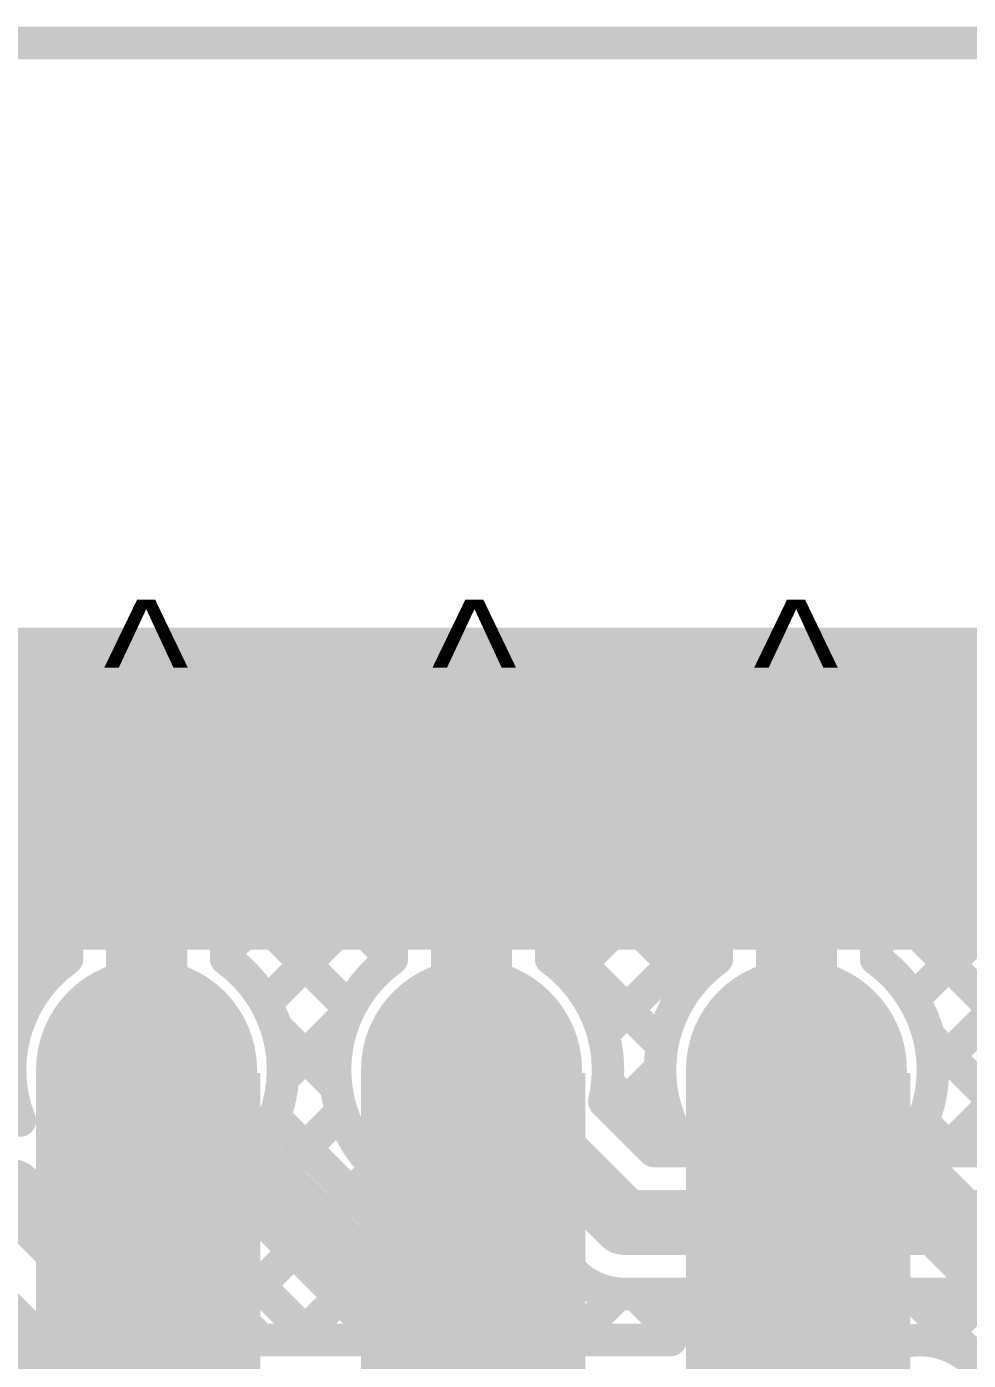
# Model space of a CAD drawing. Header units: millimetres. Extents: x -0.33 to 3.26, y -0.12 to 2.83.
# Drawn here: x 2.4631 to 2.7529, y 2.4006 to 2.811 of the extents above; entities that cross this region are included whole.
import ezdxf

# ---------------------------------------------------------------- set-up
doc = ezdxf.new("R2010")
doc.units = ezdxf.units.MM
doc.header["$MEASUREMENT"] = 0
for name, color, linetype in [('BottomLayer', 5, 'Continuous'), ('BottomOverlay', 54, 'Continuous'), ('BottomPaste', 16, 'Continuous'), ('BottomSolder', 6, 'Continuous'), ('Mechanical1', 6, 'Continuous'), ('MultiLayer', 9, 'Continuous'), ('PadHoleLayer', 156, 'Continuous'), ('TopLayer', 1, 'Continuous'), ('TopOverlay', 2, 'Continuous'), ('TopSolder', 216, 'Continuous')]:
    doc.layers.add(name, color=color, linetype=linetype)
doc.styles.add('Arial', font='', dxfattribs={"height": 0.2})
doc.styles.get('Arial').set_extended_font_data('Arial')

# ---------------------------------------------------------------- blocks, each defined once
blk = doc.blocks.new('R__0402_B_23')
at = {"layer": 'BottomLayer'}
for points in [[(-0.0095, 0.0125), (-0.0095, -0.0125), (-0.0275, -0.0125), (-0.0275, 0.0125)], [(0.0275, 0.0125), (0.0275, -0.0125), (0.0095, -0.0125), (0.0095, 0.0125)]]:
    blk.add_hatch(color=5, dxfattribs=at).paths.add_polyline_path(points)
at = {"layer": 'BottomPaste'}
for points in [[(-0.0095, 0.0125), (-0.0095, -0.0125), (-0.0275, -0.0125), (-0.0275, 0.0125)], [(0.0275, 0.0125), (0.0275, -0.0125), (0.0095, -0.0125), (0.0095, 0.0125)]]:
    blk.add_hatch(color=16, dxfattribs=at).paths.add_polyline_path(points)
at = {"layer": 'BottomSolder'}
for points in [[(-0.0055, 0.0165), (-0.0055, -0.0165), (-0.0315, -0.0165), (-0.0315, 0.0165)], [(0.0315, 0.0165), (0.0315, -0.0165), (0.0055, -0.0165), (0.0055, 0.0165)]]:
    blk.add_hatch(color=6, dxfattribs=at).paths.add_polyline_path(points)
at = {"layer": 'BottomOverlay', "const_width": 0.01}
for points in [[(0.034, 0.019), (-0.034, 0.019)], [(-0.034, -0.019), (-0.034, 0.019)], [(0.034, -0.019), (0.034, 0.019)], [(0.034, -0.019), (-0.034, -0.019)]]:
    blk.add_lwpolyline(points, dxfattribs=at)
at = {"layer": 'BottomOverlay', "const_width": 0.005}
for points in [[(-0.0365, 0.019, 1), (-0.0315, 0.019, 1)], [(-0.0365, 0.019, 1), (-0.0315, 0.019, 1)], [(0.0315, 0.019, 1), (0.0365, 0.019, 1)], [(0.0315, 0.019, 1), (0.0365, 0.019, 1)], [(-0.0365, -0.019, 1), (-0.0315, -0.019, 1)], [(-0.0365, -0.019, 1), (-0.0315, -0.019, 1)], [(0.0315, -0.019, 1), (0.0365, -0.019, 1)], [(0.0315, -0.019, 1), (0.0365, -0.019, 1)]]:
    blk.add_lwpolyline(points, format="xyb", close=True, dxfattribs=at)
blk = doc.blocks.new('R__0402_B_24')
at = {"layer": 'BottomLayer'}
for points in [[(-0.0095, 0.0125), (-0.0095, -0.0125), (-0.0275, -0.0125), (-0.0275, 0.0125)], [(0.0275, 0.0125), (0.0275, -0.0125), (0.0095, -0.0125), (0.0095, 0.0125)]]:
    blk.add_hatch(color=5, dxfattribs=at).paths.add_polyline_path(points)
at = {"layer": 'BottomPaste'}
for points in [[(-0.0095, 0.0125), (-0.0095, -0.0125), (-0.0275, -0.0125), (-0.0275, 0.0125)], [(0.0275, 0.0125), (0.0275, -0.0125), (0.0095, -0.0125), (0.0095, 0.0125)]]:
    blk.add_hatch(color=16, dxfattribs=at).paths.add_polyline_path(points)
at = {"layer": 'BottomSolder'}
for points in [[(-0.0055, 0.0165), (-0.0055, -0.0165), (-0.0315, -0.0165), (-0.0315, 0.0165)], [(0.0315, 0.0165), (0.0315, -0.0165), (0.0055, -0.0165), (0.0055, 0.0165)]]:
    blk.add_hatch(color=6, dxfattribs=at).paths.add_polyline_path(points)
at = {"layer": 'BottomOverlay', "const_width": 0.01}
for points in [[(0.034, 0.019), (-0.034, 0.019)], [(-0.034, -0.019), (-0.034, 0.019)], [(0.034, -0.019), (0.034, 0.019)], [(0.034, -0.019), (-0.034, -0.019)]]:
    blk.add_lwpolyline(points, dxfattribs=at)
at = {"layer": 'BottomOverlay', "const_width": 0.005}
for points in [[(-0.0365, 0.019, 1), (-0.0315, 0.019, 1)], [(-0.0365, 0.019, 1), (-0.0315, 0.019, 1)], [(0.0315, 0.019, 1), (0.0365, 0.019, 1)], [(0.0315, 0.019, 1), (0.0365, 0.019, 1)], [(-0.0365, -0.019, 1), (-0.0315, -0.019, 1)], [(-0.0365, -0.019, 1), (-0.0315, -0.019, 1)], [(0.0315, -0.019, 1), (0.0365, -0.019, 1)], [(0.0315, -0.019, 1), (0.0365, -0.019, 1)]]:
    blk.add_lwpolyline(points, format="xyb", close=True, dxfattribs=at)
blk = doc.blocks.new('R__0402_B_25')
at = {"layer": 'BottomLayer'}
for points in [[(-0.0095, 0.0125), (-0.0095, -0.0125), (-0.0275, -0.0125), (-0.0275, 0.0125)], [(0.0275, 0.0125), (0.0275, -0.0125), (0.0095, -0.0125), (0.0095, 0.0125)]]:
    blk.add_hatch(color=5, dxfattribs=at).paths.add_polyline_path(points)
at = {"layer": 'BottomPaste'}
for points in [[(-0.0095, 0.0125), (-0.0095, -0.0125), (-0.0275, -0.0125), (-0.0275, 0.0125)], [(0.0275, 0.0125), (0.0275, -0.0125), (0.0095, -0.0125), (0.0095, 0.0125)]]:
    blk.add_hatch(color=16, dxfattribs=at).paths.add_polyline_path(points)
at = {"layer": 'BottomSolder'}
for points in [[(-0.0055, 0.0165), (-0.0055, -0.0165), (-0.0315, -0.0165), (-0.0315, 0.0165)], [(0.0315, 0.0165), (0.0315, -0.0165), (0.0055, -0.0165), (0.0055, 0.0165)]]:
    blk.add_hatch(color=6, dxfattribs=at).paths.add_polyline_path(points)
at = {"layer": 'BottomOverlay', "const_width": 0.01}
for points in [[(0.034, 0.019), (-0.034, 0.019)], [(-0.034, -0.019), (-0.034, 0.019)], [(0.034, -0.019), (0.034, 0.019)], [(0.034, -0.019), (-0.034, -0.019)]]:
    blk.add_lwpolyline(points, dxfattribs=at)
at = {"layer": 'BottomOverlay', "const_width": 0.005}
for points in [[(-0.0365, 0.019, 1), (-0.0315, 0.019, 1)], [(-0.0365, 0.019, 1), (-0.0315, 0.019, 1)], [(0.0315, 0.019, 1), (0.0365, 0.019, 1)], [(0.0315, 0.019, 1), (0.0365, 0.019, 1)], [(-0.0365, -0.019, 1), (-0.0315, -0.019, 1)], [(-0.0365, -0.019, 1), (-0.0315, -0.019, 1)], [(0.0315, -0.019, 1), (0.0365, -0.019, 1)], [(0.0315, -0.019, 1), (0.0365, -0.019, 1)]]:
    blk.add_lwpolyline(points, format="xyb", close=True, dxfattribs=at)
blk = doc.blocks.new('0022232111_48')
at = {"layer": 'BottomLayer'}
h = blk.add_hatch(color=5, dxfattribs=at)
edge = h.paths.add_edge_path()
edge.add_arc((-0.3, 0), 0.03, 0, 360)
h = blk.add_hatch(color=5, dxfattribs=at)
edge = h.paths.add_edge_path()
edge.add_arc((-0.2, 0), 0.03, 0, 360)
h = blk.add_hatch(color=5, dxfattribs=at)
edge = h.paths.add_edge_path()
edge.add_arc((-0.1, 0), 0.03, 0, 360)
at = {"layer": 'BottomSolder'}
h = blk.add_hatch(color=6, dxfattribs=at)
edge = h.paths.add_edge_path()
edge.add_arc((-0.3, 0), 0.034, 0, 360)
h = blk.add_hatch(color=6, dxfattribs=at)
edge = h.paths.add_edge_path()
edge.add_arc((-0.2, 0), 0.034, 0, 360)
h = blk.add_hatch(color=6, dxfattribs=at)
edge = h.paths.add_edge_path()
edge.add_arc((-0.1, 0), 0.034, 0, 360)
at = {"layer": 'MultiLayer'}
h = blk.add_hatch(color=9, dxfattribs=at)
edge = h.paths.add_edge_path()
edge.add_arc((-0.3, 0), 0.03, 0, 360)
h = blk.add_hatch(color=9, dxfattribs=at)
edge = h.paths.add_edge_path()
edge.add_arc((-0.2, 0), 0.03, 0, 360)
h = blk.add_hatch(color=9, dxfattribs=at)
edge = h.paths.add_edge_path()
edge.add_arc((-0.1, 0), 0.03, 0, 360)
at = {"layer": 'PadHoleLayer'}
h = blk.add_hatch(color=156, dxfattribs=at)
edge = h.paths.add_edge_path()
edge.add_arc((-0.3, 0), 0.01969, 0, 360)
h = blk.add_hatch(color=156, dxfattribs=at)
edge = h.paths.add_edge_path()
edge.add_arc((-0.2, 0), 0.01969, 0, 360)
h = blk.add_hatch(color=156, dxfattribs=at)
edge = h.paths.add_edge_path()
edge.add_arc((-0.1, 0), 0.01969, 0, 360)
at = {"layer": 'TopLayer'}
h = blk.add_hatch(color=1, dxfattribs=at)
edge = h.paths.add_edge_path()
edge.add_arc((-0.3, 0), 0.03, 0, 360)
h = blk.add_hatch(color=1, dxfattribs=at)
edge = h.paths.add_edge_path()
edge.add_arc((-0.2, 0), 0.03, 0, 360)
h = blk.add_hatch(color=1, dxfattribs=at)
edge = h.paths.add_edge_path()
edge.add_arc((-0.1, 0), 0.03, 0, 360)
at = {"layer": 'TopSolder'}
h = blk.add_hatch(color=216, dxfattribs=at)
edge = h.paths.add_edge_path()
edge.add_arc((-0.3, 0), 0.034, 0, 360)
h = blk.add_hatch(color=216, dxfattribs=at)
edge = h.paths.add_edge_path()
edge.add_arc((-0.2, 0), 0.034, 0, 360)
h = blk.add_hatch(color=216, dxfattribs=at)
edge = h.paths.add_edge_path()
edge.add_arc((-0.1, 0), 0.034, 0, 360)
at = {"layer": 'TopOverlay', "const_width": 0.01}
blk.add_lwpolyline([(0.55, -0.131), (-0.551, -0.131)], dxfattribs=at)
blk = doc.blocks.new('SOT23_3_B_193')
at = {"layer": 'BottomLayer'}
for points in [[(-0.02166, 0.02657), (-0.05316, 0.02657), (-0.05316, 0.05807), (-0.02166, 0.05807)], [(0.05314, 0.02657), (0.02165, 0.02657), (0.02165, 0.05807), (0.05314, 0.05807)], [(0.01574, -0.05807), (-0.01575, -0.05807), (-0.01575, -0.02657), (0.01574, -0.02657)]]:
    blk.add_hatch(color=5, dxfattribs=at).paths.add_polyline_path(points)
at = {"layer": 'BottomPaste'}
for points in [[(-0.02166, 0.02657), (-0.05316, 0.02657), (-0.05316, 0.05807), (-0.02166, 0.05807)], [(0.05314, 0.02657), (0.02165, 0.02657), (0.02165, 0.05807), (0.05314, 0.05807)], [(0.01574, -0.05807), (-0.01575, -0.05807), (-0.01575, -0.02657), (0.01574, -0.02657)]]:
    blk.add_hatch(color=16, dxfattribs=at).paths.add_polyline_path(points)
at = {"layer": 'BottomSolder'}
for points in [[(-0.01766, 0.02257), (-0.05716, 0.02257), (-0.05716, 0.06207), (-0.01766, 0.06207)], [(0.05714, 0.02257), (0.01765, 0.02257), (0.01765, 0.06207), (0.05714, 0.06207)], [(0.01974, -0.06207), (-0.01975, -0.06207), (-0.01975, -0.02257), (0.01974, -0.02257)]]:
    blk.add_hatch(color=6, dxfattribs=at).paths.add_polyline_path(points)
at = {"layer": 'BottomOverlay'}
for points, const_width in [([(-0.06409, 0.068, 1), (-0.07393, 0.068, 1)], 0.00984), ([(-0.07639, 0.068, 1), (-0.07147, 0.068, 1)], 0.00492), ([(-0.06655, 0.068, 1), (-0.06162, 0.068, 1)], 0.00492), ([(-0.01351, 0.032, 1), (-0.00851, 0.032, 1)], 0.005), ([(0.00849, 0.032, 1), (0.01349, 0.032, 1)], 0.005), ([(-0.06651, 0.03, 1), (-0.06151, 0.03, 1)], 0.005), ([(0.06149, 0.03, 1), (0.06649, 0.03, 1)], 0.005), ([(-0.06651, -0.032, 1), (-0.06151, -0.032, 1)], 0.005), ([(-0.06651, -0.032, 1), (-0.06151, -0.032, 1)], 0.005), ([(-0.03151, -0.032, 1), (-0.02651, -0.032, 1)], 0.005), ([(0.02649, -0.031, 1), (0.03149, -0.031, 1)], 0.005), ([(0.06149, -0.031, 1), (0.06649, -0.031, 1)], 0.005), ([(0.06149, -0.031, 1), (0.06649, -0.031, 1)], 0.005)]:
    blk.add_lwpolyline(points, format="xyb", close=True, dxfattribs=dict(at, const_width=const_width))
at = {"layer": 'BottomOverlay', "const_width": 0.01}
for points in [[(0.01099, 0.032), (-0.01101, 0.032)], [(-0.06401, 0.03), (-0.06401, -0.032)], [(0.06399, 0.03), (0.06399, -0.031)], [(-0.02901, -0.032), (-0.06401, -0.032)], [(0.06399, -0.031), (0.02899, -0.031)]]:
    blk.add_lwpolyline(points, dxfattribs=at)
blk = doc.blocks.new('SOT23_3_B_195')
at = {"layer": 'BottomLayer'}
for points in [[(-0.02166, 0.02657), (-0.05316, 0.02657), (-0.05316, 0.05807), (-0.02166, 0.05807)], [(0.05314, 0.02657), (0.02165, 0.02657), (0.02165, 0.05807), (0.05314, 0.05807)], [(0.01574, -0.05807), (-0.01575, -0.05807), (-0.01575, -0.02657), (0.01574, -0.02657)]]:
    blk.add_hatch(color=5, dxfattribs=at).paths.add_polyline_path(points)
at = {"layer": 'BottomPaste'}
for points in [[(-0.02166, 0.02657), (-0.05316, 0.02657), (-0.05316, 0.05807), (-0.02166, 0.05807)], [(0.05314, 0.02657), (0.02165, 0.02657), (0.02165, 0.05807), (0.05314, 0.05807)], [(0.01574, -0.05807), (-0.01575, -0.05807), (-0.01575, -0.02657), (0.01574, -0.02657)]]:
    blk.add_hatch(color=16, dxfattribs=at).paths.add_polyline_path(points)
at = {"layer": 'BottomSolder'}
for points in [[(-0.01766, 0.02257), (-0.05716, 0.02257), (-0.05716, 0.06207), (-0.01766, 0.06207)], [(0.05714, 0.02257), (0.01765, 0.02257), (0.01765, 0.06207), (0.05714, 0.06207)], [(0.01974, -0.06207), (-0.01975, -0.06207), (-0.01975, -0.02257), (0.01974, -0.02257)]]:
    blk.add_hatch(color=6, dxfattribs=at).paths.add_polyline_path(points)
at = {"layer": 'BottomOverlay'}
for points, const_width in [([(-0.06409, 0.068, 1), (-0.07393, 0.068, 1)], 0.00984), ([(-0.07639, 0.068, 1), (-0.07147, 0.068, 1)], 0.00492), ([(-0.06655, 0.068, 1), (-0.06162, 0.068, 1)], 0.00492), ([(-0.01351, 0.032, 1), (-0.00851, 0.032, 1)], 0.005), ([(0.00849, 0.032, 1), (0.01349, 0.032, 1)], 0.005), ([(-0.06651, 0.03, 1), (-0.06151, 0.03, 1)], 0.005), ([(0.06149, 0.03, 1), (0.06649, 0.03, 1)], 0.005), ([(-0.06651, -0.032, 1), (-0.06151, -0.032, 1)], 0.005), ([(-0.06651, -0.032, 1), (-0.06151, -0.032, 1)], 0.005), ([(-0.03151, -0.032, 1), (-0.02651, -0.032, 1)], 0.005), ([(0.02649, -0.031, 1), (0.03149, -0.031, 1)], 0.005), ([(0.06149, -0.031, 1), (0.06649, -0.031, 1)], 0.005), ([(0.06149, -0.031, 1), (0.06649, -0.031, 1)], 0.005)]:
    blk.add_lwpolyline(points, format="xyb", close=True, dxfattribs=dict(at, const_width=const_width))
at = {"layer": 'BottomOverlay', "const_width": 0.01}
for points in [[(0.01099, 0.032), (-0.01101, 0.032)], [(-0.06401, 0.03), (-0.06401, -0.032)], [(0.06399, 0.03), (0.06399, -0.031)], [(-0.02901, -0.032), (-0.06401, -0.032)], [(0.06399, -0.031), (0.02899, -0.031)]]:
    blk.add_lwpolyline(points, dxfattribs=at)

msp = doc.modelspace()

# ---------------------------------------------------------------- hatches: boundary and pattern name
at = {"layer": 'BottomLayer'}
msp.add_hatch(color=5, dxfattribs=at).paths.add_polyline_path([(0.126, 2.571), (2.92461, 2.571), (2.92461, 2.618), (0.126, 2.618)])
at = {"layer": 'TopLayer'}
msp.add_hatch(color=1, dxfattribs=at).paths.add_polyline_path([(0.495, 2.527), (3.004, 2.527), (3.004, 2.606), (0.495, 2.606)])
at = {"layer": 'TopOverlay'}
for points in [[(2.466, 2.359), (2.535, 2.359), (2.535, 2.489), (2.466, 2.489)], [(2.566, 2.359), (2.635, 2.359), (2.635, 2.489), (2.566, 2.489)], [(2.666, 2.359), (2.735, 2.359), (2.735, 2.489), (2.666, 2.489)]]:
    msp.add_hatch(color=2, dxfattribs=at).paths.add_polyline_path(points)

# ---------------------------------------------------------------- linework, layer by layer
at = {"layer": 'BottomLayer'}
for points, const_width in [([(0.07816, 2.606), (3.03984, 2.606)], 0.01), ([(2.40878, 2.606), (2.47519, 2.53958)], 0.01), ([(2.42412, 2.56754), (2.46258, 2.606)], 0.01), ([(2.4245, 2.53964), (2.49086, 2.606)], 0.01), ([(2.43706, 2.606), (2.47519, 2.56786)], 0.01), ([(2.46534, 2.606), (2.49747, 2.57387)], 0.01), ([(2.48365, 2.5705), (2.51915, 2.606)], 0.01), ([(2.49363, 2.606), (2.5755, 2.52413)], 0.01), ([(2.51219, 2.57075), (2.54743, 2.606)], 0.01), ([(2.52191, 2.606), (2.57527, 2.55264)], 0.01), ([(2.5242, 2.55448), (2.57572, 2.606)], 0.01), ([(2.5245, 2.5265), (2.604, 2.606)], 0.01), ([(2.5245, 2.5265), (2.604, 2.606)], 0.01), ([(2.5502, 2.606), (2.5857, 2.5705)], 0.01), ([(2.57848, 2.606), (2.61398, 2.5705)], 0.01), ([(2.60028, 2.574), (2.63228, 2.606)], 0.01), ([(2.60677, 2.606), (2.67535, 2.53742)], 0.01), ([(2.62427, 2.5697), (2.66057, 2.606)], 0.01), ([(2.6245, 2.54165), (2.68885, 2.606)], 0.01), ([(2.63505, 2.606), (2.67535, 2.5657)], 0.01), ([(2.66333, 2.606), (2.69571, 2.57362)], 0.01), ([(2.68164, 2.5705), (2.71714, 2.606)], 0.01), ([(2.69162, 2.606), (2.77436, 2.52326)], 0.01), ([(2.71088, 2.57145), (2.74542, 2.606)], 0.01), ([(2.7199, 2.606), (2.77542, 2.55048)], 0.01), ([(2.72435, 2.55664), (2.77371, 2.606)], 0.01), ([(2.7245, 2.52851), (2.80199, 2.606)], 0.01), ([(2.74819, 2.606), (2.78369, 2.5705)], 0.01), ([(2.47519, 2.5705), (2.48738, 2.5705)], 0.01), ([(2.47519, 2.5285), (2.47519, 2.5705)], 0.01), ([(2.51262, 2.5705), (2.5242, 2.5705)], 0.01), ([(2.5242, 2.55335), (2.5242, 2.5705)], 0.01), ([(2.57527, 2.5705), (2.58738, 2.5705)], 0.01), ([(2.57527, 2.5285), (2.57527, 2.5705)], 0.01), ([(2.61262, 2.5705), (2.62427, 2.5705)], 0.01), ([(2.62427, 2.55284), (2.62427, 2.5705)], 0.01), ([(2.67535, 2.5285), (2.67535, 2.5705)], 0.01), ([(2.67535, 2.5705), (2.68738, 2.5705)], 0.01), ([(2.67535, 2.56421), (2.68164, 2.5705)], 0.01), ([(2.71262, 2.5705), (2.72435, 2.5705)], 0.01), ([(2.72435, 2.55223), (2.72435, 2.5705)], 0.01), ([(2.42412, 2.56237), (2.4686, 2.51789)], 0.01), ([(2.43123, 2.51808), (2.47519, 2.56205)], 0.01), ([(2.62427, 2.56021), (2.66767, 2.51681)], 0.01), ([(2.63026, 2.51912), (2.67535, 2.56421)], 0.01), ([(2.5, 2.49), (2.5, 2.5495)], 0.025), ([(2.6, 2.49), (2.6, 2.5495)], 0.025), ([(2.7, 2.49), (2.7, 2.5495)], 0.025), ([(2.5245, 2.52411), (2.5245, 2.5495)], 0.01), ([(2.5367, 2.51042), (2.57527, 2.54899)], 0.01), ([(2.6245, 2.52411), (2.6245, 2.5495)], 0.01), ([(2.7245, 2.52411), (2.7245, 2.5495)], 0.01), ([(2.73597, 2.51169), (2.77542, 2.55115)], 0.01), ([(2.5245, 2.54684), (2.56248, 2.50887)], 0.01), ([(2.7245, 2.54483), (2.76182, 2.50751)], 0.01), ([(2.64051, 2.50109), (2.67535, 2.53593)], 0.01), ([(2.4245, 2.53371), (2.45902, 2.49919)], 0.01), ([(2.44092, 2.49948), (2.47519, 2.53376)], 0.01), ([(2.6245, 2.5317), (2.65868, 2.49752)], 0.01), ([(2.4755, 2.52411), (2.4755, 2.5285)], 0.01), ([(2.5755, 2.52411), (2.5755, 2.5285)], 0.01), ([(2.6755, 2.52411), (2.6755, 2.5285)], 0.01), ([(2.742, 2.48944), (2.76372, 2.51116)], 0.01), ([(2.54192, 2.48735), (2.56161, 2.50705)], 0.01), ([(2.53988, 2.50318), (2.55833, 2.48473)], 0.01), ([(2.74071, 2.50034), (2.7587, 2.48235)], 0.01), ([(2.6, 2.49), (2.647, 2.443)], 0.02), ([(2.64441, 2.4767), (2.658, 2.4903)], 0.01), ([(2.64182, 2.48609), (2.66291, 2.465)], 0.01), ([(2.64085, 2.48026), (2.65611, 2.465)], 0.01), ([(2.74584, 2.465), (2.75955, 2.4787)], 0.01), ([(2.44661, 2.4745), (2.4585, 2.4745)], 0.01), ([(2.51248, 2.42963), (2.56001, 2.47716)], 0.01), ([(2.53938, 2.4754), (2.60795, 2.40682)], 0.01), ([(2.73881, 2.47395), (2.74777, 2.465)], 0.01), ([(2.66099, 2.465), (2.66413, 2.46814)], 0.01), ([(2.65611, 2.465), (2.66625, 2.465)], 0.01), ([(2.73375, 2.465), (2.76625, 2.465)], 0.01), ([(2.52662, 2.41549), (2.57088, 2.45974)], 0.01), ([(2.52789, 2.4586), (2.57967, 2.40682)], 0.01), ([(2.4375, 2.4525), (2.4585, 2.4525)], 0.02), ([(2.4585, 2.4525), (2.52618, 2.38482)], 0.02), ([(2.54624, 2.40682), (2.58891, 2.44949)], 0.01), ([(2.49363, 2.44849), (2.53529, 2.40682)], 0.01), ([(2.49834, 2.44377), (2.50265, 2.44808)], 0.01), ([(2.50919, 2.44902), (2.55138, 2.40682)], 0.01), ([(2.57453, 2.40682), (2.6133, 2.44559)], 0.01), ([(2.59473, 2.44833), (2.63624, 2.40682)], 0.01), ([(2.60974, 2.44915), (2.6314, 2.42748)], 0.01), ([(2.647, 2.443), (2.781, 2.443)], 0.02), ([(2.60281, 2.40682), (2.62744, 2.43145)], 0.01), ([(2.4455, 2.422), (2.525, 2.3425)], 0.02), ([(2.6311, 2.40682), (2.64534, 2.42106)], 0.01), ([(2.647, 2.421), (2.77189, 2.421)], 0.01), ([(2.65034, 2.421), (2.66126, 2.41008)], 0.01), ([(2.66513, 2.41257), (2.67356, 2.421)], 0.01), ([(2.67863, 2.421), (2.68706, 2.41257)], 0.01), ([(2.69341, 2.41257), (2.70184, 2.421)], 0.01), ([(2.70691, 2.421), (2.71534, 2.41257)], 0.01), ([(2.71676, 2.40763), (2.73013, 2.421)], 0.01), ([(2.7352, 2.421), (2.7993, 2.3569)], 0.01), ([(2.74356, 2.40615), (2.75841, 2.421)], 0.01), ([(2.66126, 2.41257), (2.71676, 2.41257)], 0.01), ([(2.66126, 2.40682), (2.66126, 2.41257)], 0.01), ([(2.66126, 2.4087), (2.66513, 2.41257)], 0.01), ([(2.71676, 2.39376), (2.71676, 2.41257)], 0.01), ([(2.71676, 2.41115), (2.72498, 2.40293)], 0.01), ([(2.53529, 2.40682), (2.66126, 2.40682)], 0.01)]:
    msp.add_lwpolyline(points, dxfattribs=dict(at, const_width=const_width))
for points, const_width in [([(2.46008, 2.606, 1), (2.46508, 2.606, 1)], 0.005), ([(2.46284, 2.606, 1), (2.46784, 2.606, 1)], 0.005), ([(2.48836, 2.606, 1), (2.49336, 2.606, 1)], 0.005), ([(2.49113, 2.606, 1), (2.49613, 2.606, 1)], 0.005), ([(2.51665, 2.606, 1), (2.52165, 2.606, 1)], 0.005), ([(2.51941, 2.606, 1), (2.52441, 2.606, 1)], 0.005), ([(2.54493, 2.606, 1), (2.54993, 2.606, 1)], 0.005), ([(2.5477, 2.606, 1), (2.5527, 2.606, 1)], 0.005), ([(2.57322, 2.606, 1), (2.57822, 2.606, 1)], 0.005), ([(2.57598, 2.606, 1), (2.58098, 2.606, 1)], 0.005), ([(2.6015, 2.606, 1), (2.6065, 2.606, 1)], 0.005), ([(2.6015, 2.606, 1), (2.6065, 2.606, 1)], 0.005), ([(2.60427, 2.606, 1), (2.60927, 2.606, 1)], 0.005), ([(2.62978, 2.606, 1), (2.63478, 2.606, 1)], 0.005), ([(2.63255, 2.606, 1), (2.63755, 2.606, 1)], 0.005), ([(2.65807, 2.606, 1), (2.66307, 2.606, 1)], 0.005), ([(2.66083, 2.606, 1), (2.66583, 2.606, 1)], 0.005), ([(2.68635, 2.606, 1), (2.69135, 2.606, 1)], 0.005), ([(2.68912, 2.606, 1), (2.69412, 2.606, 1)], 0.005), ([(2.71464, 2.606, 1), (2.71964, 2.606, 1)], 0.005), ([(2.7174, 2.606, 1), (2.7224, 2.606, 1)], 0.005), ([(2.74292, 2.606, 1), (2.74792, 2.606, 1)], 0.005), ([(2.74569, 2.606, 1), (2.75069, 2.606, 1)], 0.005), ([(2.49497, 2.57387, 1), (2.49997, 2.57387, 1)], 0.005), ([(2.59778, 2.574, 1), (2.60278, 2.574, 1)], 0.005), ([(2.69321, 2.57362, 1), (2.69821, 2.57362, 1)], 0.005), ([(2.47269, 2.5705, 1), (2.4777, 2.5705, 1)], 0.005), ([(2.47269, 2.5705, 1), (2.4777, 2.5705, 1)], 0.005), ([(2.48115, 2.5705, 1), (2.48615, 2.5705, 1)], 0.005), ([(2.48488, 2.5705, 1), (2.48988, 2.5705, 1)], 0.005), ([(2.48488, 2.5705, 1), (2.48988, 2.5705, 1)], 0.005), ([(2.50969, 2.57075, 1), (2.51469, 2.57075, 1)], 0.005), ([(2.51012, 2.5705, 1), (2.51512, 2.5705, 1)], 0.005), ([(2.51012, 2.5705, 1), (2.51512, 2.5705, 1)], 0.005), ([(2.52169, 2.5705, 1), (2.5267, 2.5705, 1)], 0.005), ([(2.52169, 2.5705, 1), (2.5267, 2.5705, 1)], 0.005), ([(2.57277, 2.5705, 1), (2.57777, 2.5705, 1)], 0.005), ([(2.57277, 2.5705, 1), (2.57777, 2.5705, 1)], 0.005), ([(2.5832, 2.5705, 1), (2.5882, 2.5705, 1)], 0.005), ([(2.58488, 2.5705, 1), (2.58988, 2.5705, 1)], 0.005), ([(2.58488, 2.5705, 1), (2.58988, 2.5705, 1)], 0.005), ([(2.61012, 2.5705, 1), (2.61512, 2.5705, 1)], 0.005), ([(2.61012, 2.5705, 1), (2.61512, 2.5705, 1)], 0.005), ([(2.61148, 2.5705, 1), (2.61648, 2.5705, 1)], 0.005), ([(2.62177, 2.5705, 1), (2.62677, 2.5705, 1)], 0.005), ([(2.62177, 2.5705, 1), (2.62677, 2.5705, 1)], 0.005), ([(2.62177, 2.5697, 1), (2.62677, 2.5697, 1)], 0.005), ([(2.67285, 2.5705, 1), (2.67785, 2.5705, 1)], 0.005), ([(2.67285, 2.5705, 1), (2.67785, 2.5705, 1)], 0.005), ([(2.67914, 2.5705, 1), (2.68414, 2.5705, 1)], 0.005), ([(2.67914, 2.5705, 1), (2.68414, 2.5705, 1)], 0.005), ([(2.68488, 2.5705, 1), (2.68988, 2.5705, 1)], 0.005), ([(2.68488, 2.5705, 1), (2.68988, 2.5705, 1)], 0.005), ([(2.70838, 2.57145, 1), (2.71338, 2.57145, 1)], 0.005), ([(2.71012, 2.5705, 1), (2.71512, 2.5705, 1)], 0.005), ([(2.71012, 2.5705, 1), (2.71512, 2.5705, 1)], 0.005), ([(2.72185, 2.5705, 1), (2.72685, 2.5705, 1)], 0.005), ([(2.72185, 2.5705, 1), (2.72685, 2.5705, 1)], 0.005), ([(2.47269, 2.56786, 1), (2.4777, 2.56786, 1)], 0.005), ([(2.67285, 2.5657, 1), (2.67785, 2.5657, 1)], 0.005), ([(2.47269, 2.56205, 1), (2.4777, 2.56205, 1)], 0.005), ([(2.62177, 2.56021, 1), (2.62677, 2.56021, 1)], 0.005), ([(2.67285, 2.56421, 1), (2.67785, 2.56421, 1)], 0.005), ([(2.67285, 2.56421, 1), (2.67785, 2.56421, 1)], 0.005), ([(2.49375, 2.5495, 1), (2.50625, 2.5495, 1)], 0.0125), ([(2.59375, 2.5495, 1), (2.60625, 2.5495, 1)], 0.0125), ([(2.69375, 2.5495, 1), (2.70625, 2.5495, 1)], 0.0125), ([(2.72185, 2.55664, 1), (2.72685, 2.55664, 1)], 0.005), ([(2.52169, 2.55448, 1), (2.5267, 2.55448, 1)], 0.005), ([(2.52169, 2.55335, 1), (2.5267, 2.55335, 1)], 0.005), ([(2.52169, 2.55335, 1), (2.5267, 2.55335, 1)], 0.005), ([(2.57277, 2.55264, 1), (2.57777, 2.55264, 1)], 0.005), ([(2.62177, 2.55284, 1), (2.62677, 2.55284, 1)], 0.005), ([(2.62177, 2.55284, 1), (2.62677, 2.55284, 1)], 0.005), ([(2.72185, 2.55223, 1), (2.72685, 2.55223, 1)], 0.005), ([(2.522, 2.5495, 1), (2.527, 2.5495, 1)], 0.005), ([(2.522, 2.5495, 1), (2.527, 2.5495, 1)], 0.005), ([(2.57277, 2.54899, 1), (2.57777, 2.54899, 1)], 0.005), ([(2.622, 2.5495, 1), (2.627, 2.5495, 1)], 0.005), ([(2.622, 2.5495, 1), (2.627, 2.5495, 1)], 0.005), ([(2.722, 2.5495, 1), (2.727, 2.5495, 1)], 0.005), ([(2.522, 2.54684, 1), (2.527, 2.54684, 1)], 0.005), ([(2.722, 2.54483, 1), (2.727, 2.54483, 1)], 0.005), ([(2.622, 2.54165, 1), (2.627, 2.54165, 1)], 0.005), ([(2.47269, 2.53958, 1), (2.4777, 2.53958, 1)], 0.005), ([(2.67285, 2.53742, 1), (2.67785, 2.53742, 1)], 0.005), ([(2.67285, 2.53593, 1), (2.67785, 2.53593, 1)], 0.005), ([(2.47269, 2.53376, 1), (2.4777, 2.53376, 1)], 0.005), ([(2.622, 2.5317, 1), (2.627, 2.5317, 1)], 0.005), ([(2.47269, 2.5285, 1), (2.4777, 2.5285, 1)], 0.005), ([(2.473, 2.5285, 1), (2.478, 2.5285, 1)], 0.005), ([(2.57277, 2.5285, 1), (2.57777, 2.5285, 1)], 0.005), ([(2.573, 2.5285, 1), (2.578, 2.5285, 1)], 0.005), ([(2.67285, 2.5285, 1), (2.67785, 2.5285, 1)], 0.005), ([(2.673, 2.5285, 1), (2.678, 2.5285, 1)], 0.005), ([(2.722, 2.52851, 1), (2.727, 2.52851, 1)], 0.005), ([(2.473, 2.52411, 1), (2.478, 2.52411, 1)], 0.005), ([(2.473, 2.52411, 1), (2.478, 2.52411, 1)], 0.005), ([(2.522, 2.5265, 1), (2.527, 2.5265, 1)], 0.005), ([(2.522, 2.5265, 1), (2.527, 2.5265, 1)], 0.005), ([(2.522, 2.52411, 1), (2.527, 2.52411, 1)], 0.005), ([(2.522, 2.52411, 1), (2.527, 2.52411, 1)], 0.005), ([(2.573, 2.52413, 1), (2.578, 2.52413, 1)], 0.005), ([(2.573, 2.52411, 1), (2.578, 2.52411, 1)], 0.005), ([(2.573, 2.52411, 1), (2.578, 2.52411, 1)], 0.005), ([(2.622, 2.52411, 1), (2.627, 2.52411, 1)], 0.005), ([(2.622, 2.52411, 1), (2.627, 2.52411, 1)], 0.005), ([(2.673, 2.52411, 1), (2.678, 2.52411, 1)], 0.005), ([(2.673, 2.52411, 1), (2.678, 2.52411, 1)], 0.005), ([(2.722, 2.52411, 1), (2.727, 2.52411, 1)], 0.005), ([(2.722, 2.52411, 1), (2.727, 2.52411, 1)], 0.005), ([(2.62776, 2.51912, 1), (2.63276, 2.51912, 1)], 0.005), ([(2.4661, 2.51789, 1), (2.4711, 2.51789, 1)], 0.005), ([(2.66517, 2.51681, 1), (2.67017, 2.51681, 1)], 0.005), ([(2.73347, 2.51169, 1), (2.73847, 2.51169, 1)], 0.005), ([(2.5342, 2.51042, 1), (2.5392, 2.51042, 1)], 0.005), ([(2.55911, 2.50705, 1), (2.56411, 2.50705, 1)], 0.005), ([(2.55998, 2.50887, 1), (2.56498, 2.50887, 1)], 0.005), ([(2.53738, 2.50318, 1), (2.54238, 2.50318, 1)], 0.005), ([(2.45652, 2.49919, 1), (2.46152, 2.49919, 1)], 0.005), ([(2.63801, 2.50109, 1), (2.64301, 2.50109, 1)], 0.005), ([(2.73821, 2.50034, 1), (2.74321, 2.50034, 1)], 0.005), ([(2.49375, 2.49, 1), (2.50625, 2.49, 1)], 0.0125), ([(2.59375, 2.49, 1), (2.60625, 2.49, 1)], 0.0125), ([(2.595, 2.49, 1), (2.605, 2.49, 1)], 0.01), ([(2.65618, 2.49752, 1), (2.66118, 2.49752, 1)], 0.005), ([(2.69375, 2.49, 1), (2.70625, 2.49, 1)], 0.0125), ([(2.53942, 2.48735, 1), (2.54442, 2.48735, 1)], 0.005), ([(2.5395, 2.49, 1), (2.5445, 2.49, 1)], 0.005), ([(2.5395, 2.49, 1), (2.5445, 2.49, 1)], 0.005), ([(2.6395, 2.49, 1), (2.6445, 2.49, 1)], 0.005), ([(2.6395, 2.49, 1), (2.6445, 2.49, 1)], 0.005), ([(2.6555, 2.4903, 1), (2.6605, 2.4903, 1)], 0.005), ([(2.7395, 2.49, 1), (2.7445, 2.49, 1)], 0.005), ([(2.7395, 2.49, 1), (2.7445, 2.49, 1)], 0.005), ([(2.7395, 2.48944, 1), (2.7445, 2.48944, 1)], 0.005), ([(2.55583, 2.48473, 1), (2.56083, 2.48473, 1)], 0.005), ([(2.63932, 2.48609, 1), (2.64432, 2.48609, 1)], 0.005), ([(2.63835, 2.48026, 1), (2.64335, 2.48026, 1)], 0.005), ([(2.63835, 2.48026, 1), (2.64335, 2.48026, 1)], 0.005), ([(2.456, 2.4745, 1), (2.461, 2.4745, 1)], 0.005), ([(2.45852, 2.47436, 1), (2.46352, 2.47436, 1)], 0.005), ([(2.53688, 2.4754, 1), (2.54188, 2.4754, 1)], 0.005), ([(2.55751, 2.47716, 1), (2.56251, 2.47716, 1)], 0.005), ([(2.64191, 2.4767, 1), (2.64691, 2.4767, 1)], 0.005), ([(2.73631, 2.47395, 1), (2.74131, 2.47395, 1)], 0.005), ([(2.66163, 2.46814, 1), (2.66663, 2.46814, 1)], 0.005), ([(2.65361, 2.465, 1), (2.65861, 2.465, 1)], 0.005), ([(2.65361, 2.465, 1), (2.65861, 2.465, 1)], 0.005), ([(2.65849, 2.465, 1), (2.66349, 2.465, 1)], 0.005), ([(2.66041, 2.465, 1), (2.66541, 2.465, 1)], 0.005), ([(2.66375, 2.465, 1), (2.66875, 2.465, 1)], 0.005), ([(2.66375, 2.465, 1), (2.66875, 2.465, 1)], 0.005), ([(2.73125, 2.465, 1), (2.73625, 2.465, 1)], 0.005), ([(2.73125, 2.465, 1), (2.73625, 2.465, 1)], 0.005), ([(2.74334, 2.465, 1), (2.74834, 2.465, 1)], 0.005), ([(2.74527, 2.465, 1), (2.75027, 2.465, 1)], 0.005), ([(2.52539, 2.4586, 1), (2.53039, 2.4586, 1)], 0.005), ([(2.56838, 2.45974, 1), (2.57338, 2.45974, 1)], 0.005), ([(2.4535, 2.4525, 1), (2.4635, 2.4525, 1)], 0.01), ([(2.4535, 2.4525, 1), (2.4635, 2.4525, 1)], 0.01), ([(2.58641, 2.44949, 1), (2.59141, 2.44949, 1)], 0.005), ([(2.49113, 2.44849, 1), (2.49613, 2.44849, 1)], 0.005), ([(2.49113, 2.44849, 1), (2.49613, 2.44849, 1)], 0.005), ([(2.50015, 2.44808, 1), (2.50515, 2.44808, 1)], 0.005), ([(2.50669, 2.44902, 1), (2.51169, 2.44902, 1)], 0.005), ([(2.59223, 2.44833, 1), (2.59723, 2.44833, 1)], 0.005), ([(2.60724, 2.44915, 1), (2.61224, 2.44915, 1)], 0.005), ([(2.60724, 2.44915, 1), (2.61224, 2.44915, 1)], 0.005), ([(2.6108, 2.44559, 1), (2.6158, 2.44559, 1)], 0.005), ([(2.642, 2.443, 1), (2.652, 2.443, 1)], 0.01), ([(2.642, 2.443, 1), (2.652, 2.443, 1)], 0.01), ([(2.49584, 2.44377, 1), (2.50084, 2.44377, 1)], 0.005), ([(2.50998, 2.42963, 1), (2.51498, 2.42963, 1)], 0.005), ([(2.62494, 2.43145, 1), (2.62994, 2.43145, 1)], 0.005), ([(2.6289, 2.42748, 1), (2.6339, 2.42748, 1)], 0.005), ([(2.6289, 2.42748, 1), (2.6339, 2.42748, 1)], 0.005), ([(2.62894, 2.42744, 1), (2.63394, 2.42744, 1)], 0.005), ([(2.64284, 2.42106, 1), (2.64784, 2.42106, 1)], 0.005), ([(2.6445, 2.421, 1), (2.6495, 2.421, 1)], 0.005), ([(2.6445, 2.421, 1), (2.6495, 2.421, 1)], 0.005), ([(2.6445, 2.421, 1), (2.6495, 2.421, 1)], 0.005), ([(2.64784, 2.421, 1), (2.65284, 2.421, 1)], 0.005), ([(2.67106, 2.421, 1), (2.67606, 2.421, 1)], 0.005), ([(2.67613, 2.421, 1), (2.68113, 2.421, 1)], 0.005), ([(2.69934, 2.421, 1), (2.70434, 2.421, 1)], 0.005), ([(2.70441, 2.421, 1), (2.70941, 2.421, 1)], 0.005), ([(2.72763, 2.421, 1), (2.73263, 2.421, 1)], 0.005), ([(2.7327, 2.421, 1), (2.7377, 2.421, 1)], 0.005), ([(2.52412, 2.41549, 1), (2.52912, 2.41549, 1)], 0.005), ([(2.65876, 2.41257, 1), (2.66376, 2.41257, 1)], 0.005), ([(2.65876, 2.41257, 1), (2.66376, 2.41257, 1)], 0.005), ([(2.66263, 2.41257, 1), (2.66763, 2.41257, 1)], 0.005), ([(2.66263, 2.41257, 1), (2.66763, 2.41257, 1)], 0.005), ([(2.68456, 2.41257, 1), (2.68956, 2.41257, 1)], 0.005), ([(2.69091, 2.41257, 1), (2.69591, 2.41257, 1)], 0.005), ([(2.71284, 2.41257, 1), (2.71784, 2.41257, 1)], 0.005), ([(2.71426, 2.41257, 1), (2.71926, 2.41257, 1)], 0.005), ([(2.71426, 2.41257, 1), (2.71926, 2.41257, 1)], 0.005), ([(2.65876, 2.41008, 1), (2.66376, 2.41008, 1)], 0.005), ([(2.65876, 2.4087, 1), (2.66376, 2.4087, 1)], 0.005), ([(2.71426, 2.41115, 1), (2.71926, 2.41115, 1)], 0.005), ([(2.53279, 2.40682, 1), (2.53779, 2.40682, 1)], 0.005), ([(2.53279, 2.40682, 1), (2.53779, 2.40682, 1)], 0.005), ([(2.54374, 2.40682, 1), (2.54874, 2.40682, 1)], 0.005), ([(2.54888, 2.40682, 1), (2.55388, 2.40682, 1)], 0.005), ([(2.57203, 2.40682, 1), (2.57703, 2.40682, 1)], 0.005), ([(2.57717, 2.40682, 1), (2.58217, 2.40682, 1)], 0.005), ([(2.60031, 2.40682, 1), (2.60531, 2.40682, 1)], 0.005), ([(2.60545, 2.40682, 1), (2.61045, 2.40682, 1)], 0.005), ([(2.6286, 2.40682, 1), (2.6336, 2.40682, 1)], 0.005), ([(2.63374, 2.40682, 1), (2.63874, 2.40682, 1)], 0.005), ([(2.65876, 2.40682, 1), (2.66376, 2.40682, 1)], 0.005), ([(2.65876, 2.40682, 1), (2.66376, 2.40682, 1)], 0.005), ([(2.71426, 2.40763, 1), (2.71926, 2.40763, 1)], 0.005), ([(2.74106, 2.40615, 1), (2.74606, 2.40615, 1)], 0.005), ([(2.72248, 2.40293, 1), (2.72748, 2.40293, 1)], 0.005)]:
    msp.add_lwpolyline(points, format="xyb", close=True, dxfattribs=dict(at, const_width=const_width))
at = {"layer": 'BottomLayer', "const_width": 0.01}
for points in [[(2.48738, 2.5705, -0.277342), (2.51262, 2.5705)], [(2.58738, 2.5705, -0.277342), (2.61262, 2.5705)], [(2.68738, 2.5705, -0.277342), (2.71262, 2.5705)], [(2.5242, 2.55335, -0.039509), (2.5245, 2.5495)], [(2.62427, 2.55284, -0.034206), (2.6245, 2.5495)], [(2.46102, 2.47436, -0.345229), (2.4755, 2.52411)], [(2.5245, 2.52411, -0.241531), (2.542, 2.49)], [(2.60974, 2.44915, -0.822335), (2.5755, 2.52411)], [(2.6245, 2.52411, -0.241531), (2.642, 2.49)], [(2.66625, 2.465, -0.418536), (2.6755, 2.52411)], [(2.7245, 2.52411, -0.241531), (2.742, 2.49)], [(2.542, 2.49, -0.459573), (2.49363, 2.44849)], [(2.642, 2.49, -0.058588), (2.64085, 2.48026)], [(2.742, 2.49, -0.160754), (2.73375, 2.465)], [(2.647, 2.421, -0.199566), (2.6314, 2.42748)], [(2.647, 2.421, -0.198912), (2.63144, 2.42744)], [(2.71676, 2.39376, -0.640928), (2.76, 2.39212)]]:
    msp.add_lwpolyline(points, format="xyb", dxfattribs=at)
at = {"layer": 'Mechanical1', "const_width": 0.01}
msp.add_lwpolyline([(1.82891, 2.806), (3.232, 2.806)], dxfattribs=at)
at = {"layer": 'TopLayer', "const_width": 0.025}
for points in [[(2.649, 2.54555), (2.649, 2.546)], [(2.649, 2.54555), (2.6495, 2.54505)], [(2.5, 2.49), (2.607, 2.383)], [(2.7, 2.49), (2.821, 2.369)]]:
    msp.add_lwpolyline(points, dxfattribs=at)
at = {"layer": 'TopLayer', "const_width": 0.0125}
for points in [[(2.64275, 2.546, 1), (2.65525, 2.546, 1)], [(2.64275, 2.54555, 1), (2.65525, 2.54555, 1)], [(2.64275, 2.54555, 1), (2.65525, 2.54555, 1)], [(2.64325, 2.54505, 1), (2.65575, 2.54505, 1)], [(2.49375, 2.49, 1), (2.50625, 2.49, 1)], [(2.69375, 2.49, 1), (2.70625, 2.49, 1)]]:
    msp.add_lwpolyline(points, format="xyb", close=True, dxfattribs=at)

# ---------------------------------------------------------------- block references
for name, p, rotation in [('0022232111_48', (2.4, 2.49), 180), ('R__0402_B_23', (2.4997, 2.568), 270), ('R__0402_B_24', (2.59977, 2.568), 270), ('R__0402_B_25', (2.69985, 2.568), 270), ('SOT23_3_B_193', (2.41336, 2.3425), 180), ('SOT23_3_B_195', (2.689, 2.3425), 180)]:
    msp.add_blockref(name, p, dxfattribs=dict(rotation=rotation))

# ---------------------------------------------------------------- texts
at = {"layer": 'BottomOverlay', "style": 'Arial', "text_generation_flag": 2}
for p in [(2.51295, 2.59468), (2.61395, 2.59468), (2.71295, 2.59468)]:
    msp.add_text('^ ', height=0.04, rotation=360, dxfattribs=at).set_placement(p)

doc.saveas('drawing.dxf')
